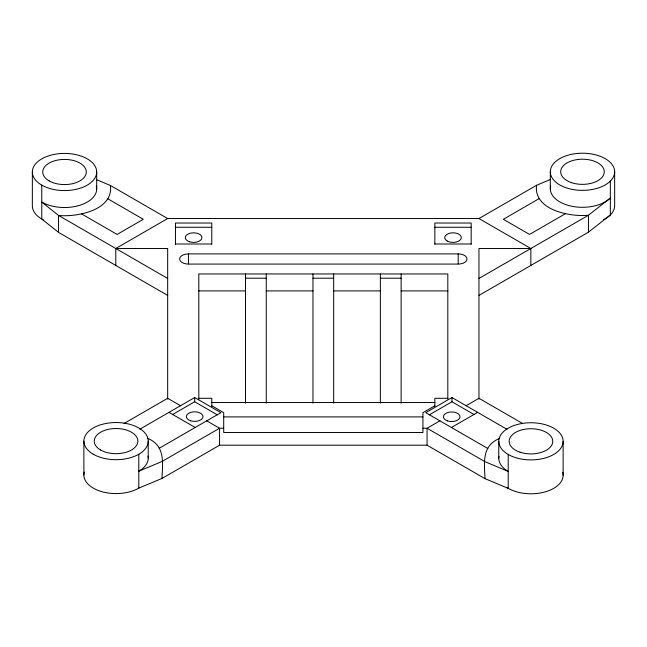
<?xml version="1.0" encoding="UTF-8"?>
<svg xmlns="http://www.w3.org/2000/svg" width="647" height="647" viewBox="0 0 647 647"><rect width="100%" height="100%" fill="white"/><g stroke="black" fill="none" stroke-linecap="round" stroke-linejoin="round"><path stroke-width="0.97" d="M550.46 179.47L536.565 185.277C533.346 210.065 570.128 217.109 588.455 215.241L610.339 198.014A32.172 18.577 0 0 1 571.738 206.239A32.172 18.577 0 0 1 550.702 185.818M478.958 295.404L588.455 232.184L610.339 214.966L610.339 181.071M115.789 265.448L115.789 248.497L167.678 218.54L478.958 218.54L536.565 185.277M124.038 423.486L167.678 398.293L180.521 405.701M139.817 429.204L194.674 397.533L220.878 412.665L159.162 448.298M539.363 198.492L503.326 219.301L529.537 234.424L565.567 213.623M172.409 414.622L194.674 401.771L217.384 414.881M478.958 278.453L588.455 215.241L588.455 232.184M84.272 472.1A32.172 18.577 0 0 0 101.442 491.558A32.172 18.577 0 0 0 138.798 488.137L161.96 478.457L219.568 445.201L427.069 445.201L485.04 478.667L508.202 488.348L508.202 454.453A32.172 18.577 0 0 1 522.63 423.381A32.172 18.577 0 0 1 562.033 446.131A32.172 18.577 0 0 1 508.202 454.453M434.849 405.782L422.928 412.665L422.928 432.487L223.7 432.487L223.7 412.665L211.779 405.782M507.111 429.373L451.962 397.533L425.75 412.665L487.838 448.508M429.252 414.881L451.962 401.771L474.219 414.622M439.911 420.833L427.069 428.249L422.928 428.249M466.115 405.701L478.958 398.293L522.218 423.267M451.436 427.489L477.648 412.365M499.686 438.423C481.57 445.557 484.279 462.961 485.04 478.667M175.458 227.267L211.779 227.267M434.849 227.267L471.178 227.267M175.458 244L211.779 244M434.849 244L471.178 244M115.789 248.497L167.678 248.497L167.678 399.126M530.847 265.448L530.847 248.497L478.958 248.497L478.958 399.126M188.447 253.891L458.205 253.891A8.823 5.095 0 0 1 467.021 258.986A8.823 5.095 0 0 1 458.205 264.073L188.447 264.073A8.823 5.095 0 0 1 179.623 258.986A8.823 5.095 0 0 1 188.447 253.891L188.447 263.863M245.512 278.202L266.265 278.202M312.97 278.202L333.666 278.202M380.363 278.202L401.124 278.202M198.807 290.907L245.512 290.907M266.265 290.907L312.97 290.907M333.666 290.907L380.363 290.907M401.124 290.907L447.821 290.907M198.807 398.293L211.779 398.293L211.779 406.276M447.821 398.293L434.849 398.293L434.849 406.276M211.779 402.531L434.849 402.531M223.7 416.903L422.928 416.903M223.7 428.249L219.568 428.249L161.96 461.505L138.798 471.194A32.172 18.577 0 0 0 148.042 456.119M96.54 179.68L110.435 185.495L167.678 218.54M147.314 438.213C165.43 445.346 162.72 462.751 161.96 478.457M478.958 218.54L530.847 248.497M107.637 198.702L143.302 219.301L117.099 234.424L81.433 213.833M167.678 278.453L58.545 215.451L41.772 202.074A32.172 18.577 0 0 0 79.128 205.495A32.172 18.577 0 0 0 96.298 186.037M41.772 185.131A32.172 18.577 0 0 0 95.594 176.801A32.172 18.577 0 0 0 56.192 154.051A32.172 18.577 0 0 0 41.772 185.131L41.772 219.026L58.545 232.402L167.678 295.404M206.725 420.833L219.568 428.249L219.568 445.201M168.988 412.365L195.192 427.489M110.435 185.495C113.654 210.275 76.872 217.319 58.545 215.451L58.545 232.402M614.65 171.787A32.172 18.577 0 0 1 566.392 187.873A32.172 18.577 0 0 1 566.392 155.701A32.172 18.577 0 0 1 614.65 171.787L614.65 205.681A32.172 18.577 0 0 1 603.7 219.64M563.125 441.319L563.125 475.213M550.306 171.787L550.306 188.73M498.78 441.319L498.78 458.27M471.178 244.242L471.178 223.029L434.849 223.029L434.849 244.242M458.205 253.891L458.205 263.863M451.962 397.533L451.962 401.771M447.821 399.062L447.821 273.964L198.807 273.964L198.807 399.062M427.069 445.201L427.069 428.249L485.04 461.723L508.202 471.404A32.172 18.577 0 0 1 498.958 456.329M401.124 273.964L401.124 403.105M380.363 273.964L380.363 403.105M333.666 273.964L333.666 403.105M312.97 273.964L312.97 403.105M266.265 273.964L266.265 403.105M245.512 273.964L245.512 403.105M211.779 244.242L211.779 223.029L175.458 223.029L175.458 244.242M194.674 397.533L194.674 401.771M148.22 441.108L148.22 458.06M138.798 454.243L138.798 488.137M96.694 171.997L96.694 188.94M83.875 441.108L83.875 475.003M32.35 171.997L32.35 205.892A32.172 18.577 0 0 0 43.3 219.851M562.728 472.31A32.172 18.577 0 0 1 544.483 492.068A32.172 18.577 0 0 1 506.577 487.337M447.546 420.898A8.306 4.796 0 0 0 460.001 416.749A8.306 4.796 0 0 0 447.546 412.6A8.306 4.796 0 0 0 447.546 420.898M189.466 241.752A8.306 4.796 0 0 0 201.921 237.603A8.306 4.796 0 0 0 189.466 233.454A8.306 4.796 0 0 0 189.466 241.752M190.525 420.752A8.306 4.796 0 0 0 202.972 416.595A8.306 4.796 0 0 0 190.525 412.446A8.306 4.796 0 0 0 190.525 420.752M447.142 240.991A8.306 4.796 0 0 0 461.036 238.848A8.306 4.796 0 0 0 450.862 232.977A8.306 4.796 0 0 0 447.142 240.991M571.584 182.68A21.796 12.584 0 0 0 604.274 171.787A21.796 12.584 0 0 0 571.584 160.885A21.796 12.584 0 0 0 571.584 182.68M49.115 180.893A21.796 12.584 0 0 0 85.574 175.248A21.796 12.584 0 0 0 58.885 159.841A21.796 12.584 0 0 0 49.115 180.893M520.059 452.221A21.796 12.584 0 0 0 552.748 441.319A21.796 12.584 0 0 0 520.059 430.425A21.796 12.584 0 0 0 520.059 452.221M93.297 454.243A32.172 18.577 0 0 0 147.12 445.92A32.172 18.577 0 0 0 107.717 423.17A32.172 18.577 0 0 0 93.297 454.243M100.633 450.005A21.796 12.584 0 0 0 137.099 444.368A21.796 12.584 0 0 0 110.402 428.953A21.796 12.584 0 0 0 100.633 450.005"/></g></svg>
